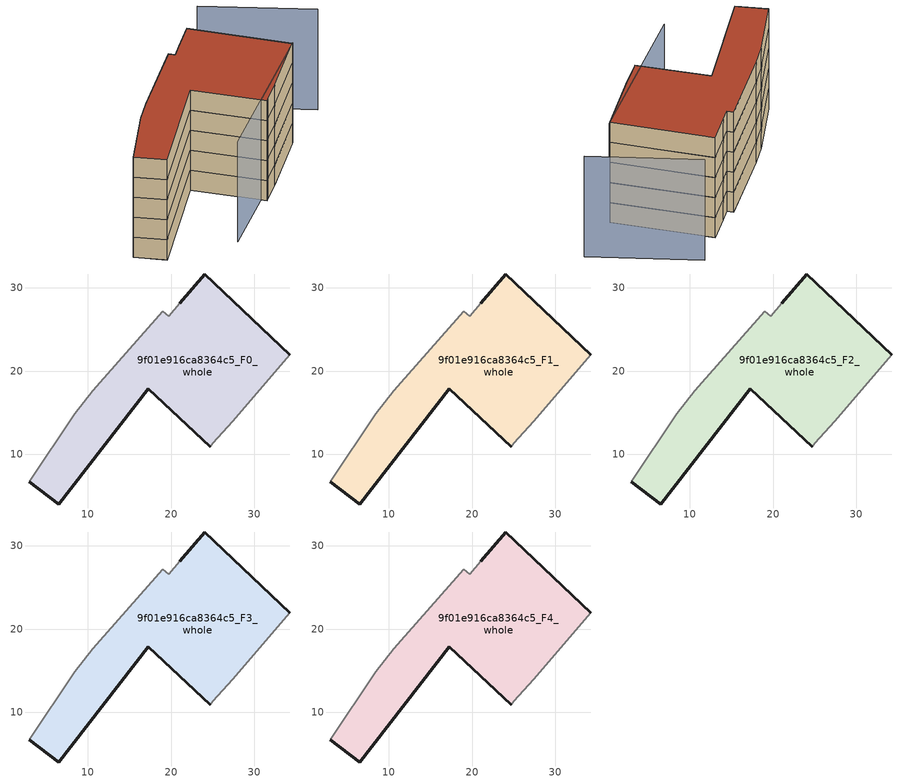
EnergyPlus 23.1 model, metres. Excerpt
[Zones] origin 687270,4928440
9f01e916ca8364c5_F0_whole
 floor ground (EU_floor_Construction): 25.04,11.34 27.4,13.96 34.25,21.97 24.04,31.65 21.03,28.17 19.71,26.59 19.03,27.19 10.61,17.61 8.44,14.9 2.99,6.69 6.55,4.05 17.25,17.89 24.72,10.94 z0
 wall outside (EU_wall_Construction): 24.72,10.94 17.25,17.89 6.55,4.05 2.99,6.69 / 21.03,28.17 24.04,31.65 34.25,21.97 z0:3
 wall adiabatic (EU_wall_Construction): 2.99,6.69 8.44,14.9 10.61,17.61 19.03,27.19 19.71,26.59 21.03,28.17 / 34.25,21.97 27.4,13.96 25.04,11.34 24.72,10.94 z0:3
9f01e916ca8364c5_F1_whole
 floor to 9f01e916ca8364c5_F0_whole (EU_floor_Construction): 25.04,11.34 27.4,13.96 34.25,21.97 24.04,31.65 21.03,28.17 19.71,26.59 19.03,27.19 10.61,17.61 8.44,14.9 2.99,6.69 6.55,4.05 17.25,17.89 24.72,10.94 z3
 wall outside (EU_wall_Construction): 24.72,10.94 17.25,17.89 6.55,4.05 2.99,6.69 / 21.03,28.17 24.04,31.65 34.25,21.97 z3:6
 wall adiabatic (EU_wall_Construction): 2.99,6.69 8.44,14.9 10.61,17.61 19.03,27.19 19.71,26.59 21.03,28.17 / 34.25,21.97 27.4,13.96 25.04,11.34 24.72,10.94 z3:6
9f01e916ca8364c5_F2_whole
 floor to 9f01e916ca8364c5_F1_whole (EU_floor_Construction): 25.04,11.34 27.4,13.96 34.25,21.97 24.04,31.65 21.03,28.17 19.71,26.59 19.03,27.19 10.61,17.61 8.44,14.9 2.99,6.69 6.55,4.05 17.25,17.89 24.72,10.94 z6
 wall outside (EU_wall_Construction): 24.72,10.94 17.25,17.89 6.55,4.05 2.99,6.69 / 21.03,28.17 24.04,31.65 34.25,21.97 z6:9
 wall adiabatic (EU_wall_Construction): 2.99,6.69 8.44,14.9 10.61,17.61 19.03,27.19 19.71,26.59 21.03,28.17 / 34.25,21.97 27.4,13.96 25.04,11.34 24.72,10.94 z6:9
9f01e916ca8364c5_F3_whole
 floor to 9f01e916ca8364c5_F2_whole (EU_floor_Construction): 25.04,11.34 27.4,13.96 34.25,21.97 24.04,31.65 21.03,28.17 19.71,26.59 19.03,27.19 10.61,17.61 8.44,14.9 2.99,6.69 6.55,4.05 17.25,17.89 24.72,10.94 z9
 wall outside (EU_wall_Construction): 24.72,10.94 17.25,17.89 6.55,4.05 2.99,6.69 / 21.03,28.17 24.04,31.65 34.25,21.97 z9:12
 wall adiabatic (EU_wall_Construction): 2.99,6.69 8.44,14.9 10.61,17.61 19.03,27.19 19.71,26.59 21.03,28.17 / 34.25,21.97 27.4,13.96 25.04,11.34 24.72,10.94 z9:12
9f01e916ca8364c5_F4_whole
 floor to 9f01e916ca8364c5_F3_whole (EU_floor_Construction): 25.04,11.34 27.4,13.96 34.25,21.97 24.04,31.65 21.03,28.17 19.71,26.59 19.03,27.19 10.61,17.61 8.44,14.9 2.99,6.69 6.55,4.05 17.25,17.89 24.72,10.94 z12
 wall outside (EU_wall_Construction): 24.72,10.94 17.25,17.89 6.55,4.05 2.99,6.69 / 21.03,28.17 24.04,31.65 34.25,21.97 z12:15
 wall adiabatic (EU_wall_Construction): 2.99,6.69 8.44,14.9 10.61,17.61 19.03,27.19 19.71,26.59 21.03,28.17 / 34.25,21.97 27.4,13.96 25.04,11.34 24.72,10.94 z12:15
 roof outside (EU_roof_Construction): 34.25,21.97 27.4,13.96 25.04,11.34 24.72,10.94 17.25,17.89 6.55,4.05 2.99,6.69 8.44,14.9 10.61,17.61 19.03,27.19 19.71,26.59 21.03,28.17 24.04,31.65 z15
shading: 16.59,3.77 34.39,22.11 / 41.07,27.85 27.86,35.86 z0:15
[Building]
EU S2 Campaign: North Axis=0; Terrain=City; Solar Distribution=FullExterior
[Site:Location]
Bologna: Latitude=44.5; Longitude=11.25; Time Zone=1; Elevation=37
[SizingPeriod:WeatherFileDays]
AnnualSizingPeriod: Begin Month=1; Begin Day of Month=1; End Month=12; End Day of Month=31; Day of Week for Start Day=Monday; Use Weather File Daylight Saving Period=No; Use Weather File Rain and Snow Indicators=No
[MATERIAL]
EU_InternalMass_Material: Roughness=MediumRough; Thickness=0.1; Conductivity=1; Density=1800; Specific Heat=900; Thermal Absorptance=0.9; Solar Absorptance=0.7; Visible Absorptance=0.7
[MATERIAL:NOMASS] Roughness=MediumRough; Thermal Absorptance=0.9; Solar Absorptance=0.7; Visible Absorptance=0.7
Name | Thermal Resistance
EU_wall_NoMass | 0.905828
EU_roof_NoMass | 0.37593
EU_floor_NoMass | 0.67114
[CONSTRUCTION]
EU_wall_Construction: EU_wall_NoMass
EU_roof_Construction: EU_roof_NoMass
EU_floor_Construction: EU_floor_NoMass
EU_InternalMass_Construction: EU_InternalMass_Material
[ZONE] Type=1; Multiplier=1; Ceiling Height=autocalculate; Floor Area=autocalculate; Part of Total Floor Area=Yes
Name | Volume
9f01e916ca8364c5_F0_whole | 900.652
9f01e916ca8364c5_F1_whole; 9f01e916ca8364c5_F2_whole; 9f01e916ca8364c5_F3_whole; 9f01e916ca8364c5_F4_whole | 900.653
[INTERNALMASS] Construction=EU_InternalMass_Construction; Surface Area=300.218
Name | Zone or ZoneList
9f01e916ca8364c5_F0_whole_EU_InternalMass | 9f01e916ca8364c5_F0_whole
9f01e916ca8364c5_F1_whole_EU_InternalMass | 9f01e916ca8364c5_F1_whole
9f01e916ca8364c5_F2_whole_EU_InternalMass | 9f01e916ca8364c5_F2_whole
9f01e916ca8364c5_F3_whole_EU_InternalMass | 9f01e916ca8364c5_F3_whole
9f01e916ca8364c5_F4_whole_EU_InternalMass | 9f01e916ca8364c5_F4_whole
[OTHEREQUIPMENT] Fuel Type=Electricity; Design Level Calculation Method=Watts/Area; Power per Zone Floor Area=1; Fraction Latent=0; Fraction Radiant=0; Fraction Lost=0; Carbon Dioxide Generation Rate=0; EndUse Subcategory=EU_Step8_InternalGains
Name | Zone or ZoneList or Space or SpaceList | Schedule
EU_Step8_InternalGain_9f01e916ca8364c5_F0_whole_f000 | 9f01e916ca8364c5_F0_whole | EU_Step8_GainSchedule_9f01e916ca8364c5_F0_whole_f000
EU_Step8_InternalGain_9f01e916ca8364c5_F1_whole_f000 | 9f01e916ca8364c5_F1_whole | EU_Step8_GainSchedule_9f01e916ca8364c5_F1_whole_f000
EU_Step8_InternalGain_9f01e916ca8364c5_F2_whole_f000 | 9f01e916ca8364c5_F2_whole | EU_Step8_GainSchedule_9f01e916ca8364c5_F2_whole_f000
EU_Step8_InternalGain_9f01e916ca8364c5_F3_whole_f000 | 9f01e916ca8364c5_F3_whole | EU_Step8_GainSchedule_9f01e916ca8364c5_F3_whole_f000
EU_Step8_InternalGain_9f01e916ca8364c5_F4_whole_f000 | 9f01e916ca8364c5_F4_whole | EU_Step8_GainSchedule_9f01e916ca8364c5_F4_whole_f000
[ZONEVENTILATION:DESIGNFLOWRATE] Schedule=EU_AlwaysOn; Design Flow Rate Calculation Method=AirChanges/Hour; Air Changes per Hour=0.73129; Ventilation Type=Natural; Fan Pressure Rise=0; Fan Total Efficiency=1; Constant Term Coefficient=1; Temperature Term Coefficient=0; Velocity Term Coefficient=0; Velocity Squared Term Coefficient=0; Minimum Indoor Temperature=-100; Maximum Indoor Temperature=100; Delta Temperature=-100; Minimum Outdoor Temperature=-100; Maximum Outdoor Temperature=100; Maximum Wind Speed=40
Name | Zone or ZoneList or Space or SpaceList
EU_ConstantAir_9f01e916ca8364c5_F0_whole | 9f01e916ca8364c5_F0_whole
EU_ConstantAir_9f01e916ca8364c5_F1_whole | 9f01e916ca8364c5_F1_whole
EU_ConstantAir_9f01e916ca8364c5_F2_whole | 9f01e916ca8364c5_F2_whole
EU_ConstantAir_9f01e916ca8364c5_F3_whole | 9f01e916ca8364c5_F3_whole
EU_ConstantAir_9f01e916ca8364c5_F4_whole | 9f01e916ca8364c5_F4_whole
[HVACTEMPLATE:THERMOSTAT] Constant Heating Setpoint=20; Constant Cooling Setpoint=50
EU_HeatOnly_9f01e916ca8364c5_F0_whole; EU_HeatOnly_9f01e916ca8364c5_F1_whole; EU_HeatOnly_9f01e916ca8364c5_F2_whole; EU_HeatOnly_9f01e916ca8364c5_F3_whole; EU_HeatOnly_9f01e916ca8364c5_F4_whole
[HVACTEMPLATE:ZONE:IDEALLOADSAIRSYSTEM] System Availability Schedule=EU_AlwaysOn; Maximum Heating Supply Air Temperature=50; Minimum Cooling Supply Air Temperature=13; Maximum Heating Supply Air Humidity Ratio=0.0156; Minimum Cooling Supply Air Humidity Ratio=0.0077; Heating Limit=NoLimit; Cooling Limit=NoLimit; Heating Availability Schedule=EU_AlwaysOn; Cooling Availability Schedule=EU_CoolingOff; Dehumidification Control Type=ConstantSensibleHeatRatio; Cooling Sensible Heat Ratio=0.7; Dehumidification Setpoint=60; Humidification Control Type=None; Humidification Setpoint=30; Outdoor Air Method=None; Outdoor Air Flow Rate per Person=0.00944; Outdoor Air Flow Rate per Zone Floor Area=0; Outdoor Air Flow Rate per Zone=0; Demand Controlled Ventilation Type=None; Outdoor Air Economizer Type=NoEconomizer; Heat Recovery Type=None; Sensible Heat Recovery Effectiveness=0.7; Latent Heat Recovery Effectiveness=0.65
Name | Template Thermostat
9f01e916ca8364c5_F0_whole | EU_HeatOnly_9f01e916ca8364c5_F0_whole
9f01e916ca8364c5_F1_whole | EU_HeatOnly_9f01e916ca8364c5_F1_whole
9f01e916ca8364c5_F2_whole | EU_HeatOnly_9f01e916ca8364c5_F2_whole
9f01e916ca8364c5_F3_whole | EU_HeatOnly_9f01e916ca8364c5_F3_whole
9f01e916ca8364c5_F4_whole | EU_HeatOnly_9f01e916ca8364c5_F4_whole
[SIZING:ZONE] Zone Cooling Design Supply Air Temperature Input Method=SupplyAirTemperature; Zone Cooling Design Supply Air Temperature=13; Zone Heating Design Supply Air Temperature Input Method=SupplyAirTemperature; Zone Heating Design Supply Air Temperature=50; Zone Cooling Design Supply Air Humidity Ratio=0.008; Zone Heating Design Supply Air Humidity Ratio=0.008; Cooling Design Air Flow Method=DesignDay; Cooling Design Air Flow Rate=0; Cooling Minimum Air Flow per Zone Floor Area=0.000762; Cooling Minimum Air Flow=0; Cooling Minimum Air Flow Fraction=0.2; Heating Design Air Flow Method=DesignDay; Heating Design Air Flow Rate=0; Heating Maximum Air Flow per Zone Floor Area=0.002032; Heating Maximum Air Flow=0.141576; Heating Maximum Air Flow Fraction=0.3; Account for Dedicated Outdoor Air System=No; Dedicated Outdoor Air System Control Strategy=NeutralSupplyAir; Dedicated Outdoor Air Low Setpoint Temperature for Design=autosize; Dedicated Outdoor Air High Setpoint Temperature for Design=autosize; Zone Load Sizing Method=Sensible Load Only No Latent Load; Zone Latent Cooling Design Supply Air Humidity Ratio Input Method=HumidityRatioDifference; Zone Cooling Design Supply Air Humidity Ratio Difference=0.005; Zone Latent Heating Design Supply Air Humidity Ratio Input Method=HumidityRatioDifference; Zone Humidification Design Supply Air Humidity Ratio Difference=0.005
9f01e916ca8364c5_F0_whole; 9f01e916ca8364c5_F1_whole; 9f01e916ca8364c5_F2_whole; 9f01e916ca8364c5_F3_whole; 9f01e916ca8364c5_F4_whole
[SCHEDULE:CONSTANT]
Name | Hourly Value
EU_AlwaysOn | 1
EU_CoolingOff | 0
[SCHEDULE:FILE] Column Number=1; Rows to Skip at Top=0; Number of Hours of Data=8760; Column Separator=Comma; Interpolate to Timestep=No; Minutes per Item=60; Adjust Schedule for Daylight Savings=Yes
Name | File
EU_Step8_GainSchedule_9f01e916ca8364c5_F0_whole_f000 | ../../schedules/9f01e916ca8364c5/9f01e916ca8364c5_F0_whole_f000_gain.csv
EU_Step8_GainSchedule_9f01e916ca8364c5_F1_whole_f000 | ../../schedules/9f01e916ca8364c5/9f01e916ca8364c5_F1_whole_f000_gain.csv
EU_Step8_GainSchedule_9f01e916ca8364c5_F2_whole_f000 | ../../schedules/9f01e916ca8364c5/9f01e916ca8364c5_F2_whole_f000_gain.csv
EU_Step8_GainSchedule_9f01e916ca8364c5_F3_whole_f000 | ../../schedules/9f01e916ca8364c5/9f01e916ca8364c5_F3_whole_f000_gain.csv
EU_Step8_GainSchedule_9f01e916ca8364c5_F4_whole_f000 | ../../schedules/9f01e916ca8364c5/9f01e916ca8364c5_F4_whole_f000_gain.csv
